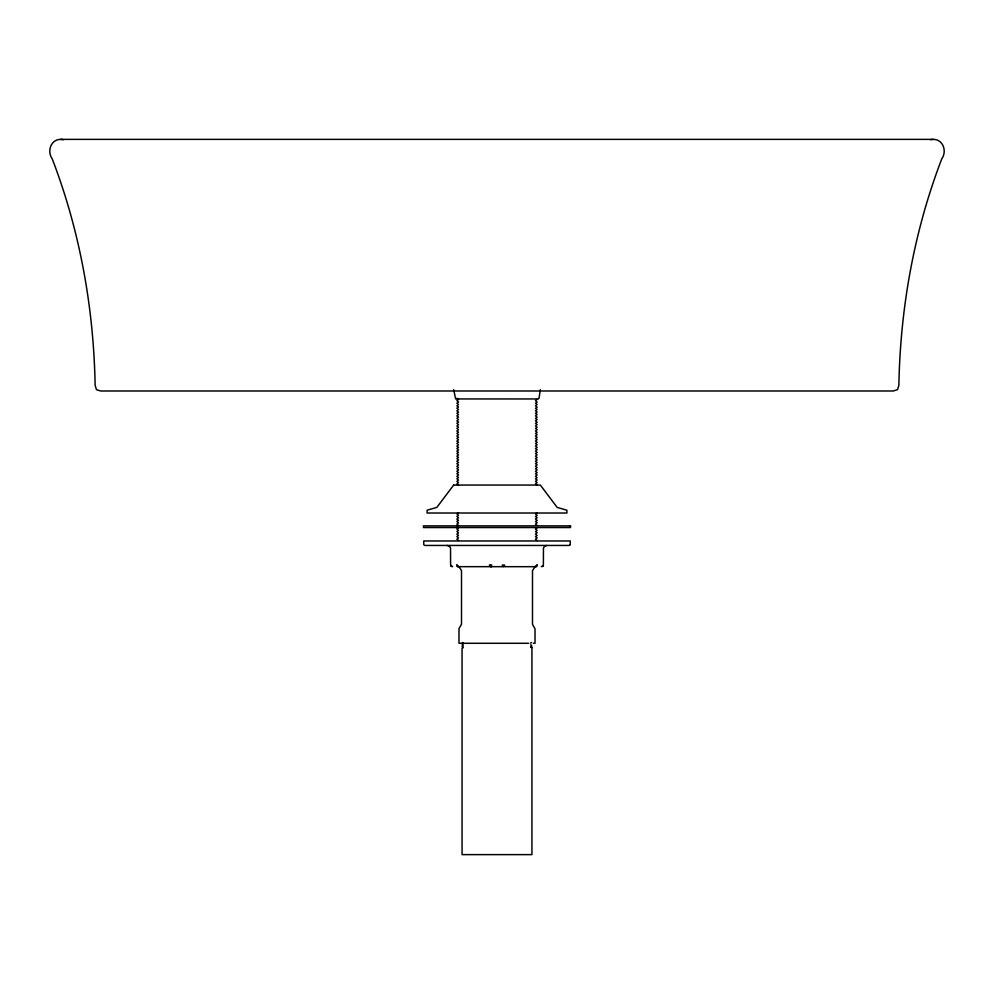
<?xml version="1.0" encoding="UTF-8"?>
<svg xmlns="http://www.w3.org/2000/svg" width="994" height="994" viewBox="0 0 994 994"><rect width="100%" height="100%" fill="white"/><g stroke="black" fill="none" stroke-linecap="round" stroke-linejoin="round"><path stroke-width="1.49" d="M537.158 565.014C536.474 567.201 536.76 565.76 536.412 566.568M541.37 566.692L543.37 565.313L543.457 548.191L544.389 546.427L546.762 545.445M543.37 565.313L542.351 566.568M540.314 389.723L539.034 398.246L538.201 398.954L455.65 398.942L453.686 389.723M503.113 566.418L503.473 565.636L503.163 566.568M543.271 565.636L542.575 566.418M490.924 566.667L490.489 565.014L491.16 566.692M535.505 566.108L532.498 570.531L532.498 624.282L535.02 628.891L535.02 643.292L533.38 643.292M458.507 512.705L456.867 513.898L458.507 515.227L456.88 516.42L458.507 517.737L456.867 519.079L458.507 520.26L456.88 521.452L458.507 522.782L456.867 524.111L458.507 525.292L456.88 526.485M458.507 527.814L456.867 529.007L458.507 530.336L456.88 531.529L458.507 532.846L456.867 534.188L458.507 535.368L456.88 536.561L458.507 537.891L456.867 539.22L458.507 540.401M530.423 643.143L531.579 642.459M463.316 642.571L462.086 643.267L463.303 644.013L462.061 644.944L463.303 645.914L462.073 646.622L463.303 647.603L462.061 648.299L462.061 854.629L531.939 854.629L531.939 647.467C528.622 646.609 533.877 645.814 530.672 644.845M536.188 566.568L537.046 565.014L535.99 566.692L457.799 566.667L456.842 565.014M60.808 139.371C50.769 139.235 46.842 151.361 52.21 158.816C79.967 231.055 93.734 308.152 95.126 385.448L96.48 389.673L100.705 390.99L893.295 390.99L897.52 389.673L898.874 385.448C900.266 308.152 914.033 231.055 941.79 158.816C947.158 151.361 943.231 139.235 933.192 139.371L60.808 139.371L63.541 139.694M930.459 139.694L933.192 139.371M489.296 565.089L491.844 565.089M502.156 565.089L504.703 565.089M447.238 545.445L449.611 546.427L450.543 548.191L450.593 565.014L452.63 566.692M451.649 566.568L450.63 565.313M457.439 566.195L456.954 565.014L457.588 566.568M491.086 566.418L490.576 565.934L490.837 566.568M528.609 643.292L458.979 643.292L459.004 628.581L461.502 624.282L461.502 570.531L458.495 566.108M457.464 566.418L457.812 566.568M451.425 566.418L450.779 565.636M456.88 398.296L458.507 399.476L456.867 400.669L458.507 401.998L456.88 403.191L458.507 404.521L456.867 405.85L458.507 407.031L456.88 408.223L458.507 409.553L456.867 410.895L458.507 412.075L456.88 413.268L458.507 414.585L456.867 415.927L458.507 417.107L456.88 418.3L458.507 419.63L456.867 420.959L458.507 422.139L456.88 423.332L458.507 424.662L456.867 426.004L458.507 427.184L456.88 428.377L458.507 429.694L456.867 431.036L458.507 432.216L456.88 433.409L458.507 434.738L456.867 436.068L458.507 437.248L456.88 438.441L458.507 439.77L456.867 441.1L458.507 442.293L456.88 443.473L458.507 444.803L456.867 446.144L458.507 447.325L456.88 448.518L458.507 449.847L456.867 451.177L458.507 452.357L456.88 453.55L458.507 454.879L456.867 456.209L458.507 457.402L456.88 458.582L458.507 459.911L456.867 461.253L458.507 462.434L456.88 463.626L458.507 464.956L456.867 466.285L458.507 467.466L456.88 468.659L458.507 469.988L456.867 471.318L458.507 472.51L456.88 473.691L458.507 475.02L456.867 476.362L458.507 477.542L456.88 478.735L458.507 480.065L456.867 481.394L458.507 482.575L456.88 483.916L458.507 485.097M537.12 399.426L535.493 400.756L537.133 402.098L535.493 403.278L537.12 404.471L535.493 405.8L537.133 407.13L535.493 408.31L537.12 409.503L535.493 410.833L537.133 412.162L535.493 413.355L537.12 414.535L535.493 415.865L537.133 417.207L535.493 418.387L537.12 419.58L535.493 420.897L537.133 422.239L535.493 423.419L537.12 424.612L535.493 425.941L537.133 427.271L535.493 428.451L537.12 429.644L535.493 430.974L537.133 432.315L535.493 433.496L537.12 434.689L535.493 436.006L537.133 437.348L535.493 438.528L537.12 439.721L535.493 441.05L537.133 442.38L535.493 443.56L537.12 444.753L535.493 446.082L537.133 447.424L535.493 448.605L537.12 449.797L535.493 451.114L537.133 452.456L535.493 453.637L537.12 454.83L535.493 456.159L537.133 457.488L535.493 458.669L537.12 459.862L535.493 461.191L537.133 462.533L535.493 463.713L537.12 464.906L535.493 466.223L537.133 467.565L535.493 468.746L537.12 469.938L535.493 471.268L537.133 472.597L535.493 473.778L537.12 474.97L535.493 476.3L537.133 477.629L535.493 478.822L537.12 480.015L535.493 481.332L537.133 482.674L535.493 483.854L537.12 485.184M537.12 512.655L535.493 513.985L537.133 515.314L535.493 516.507L537.12 517.688L535.493 519.017L537.133 520.359L535.493 521.539L537.12 522.732L535.493 524.062L537.133 525.391M537.12 527.764L535.493 529.094L537.133 530.423L535.493 531.616L537.12 532.796L535.493 534.126L537.133 535.468L535.493 536.648L537.12 537.841L535.493 539.17L537.133 540.5M570.245 544.6L569.4 545.445L424.6 545.445L423.755 544.6L423.755 540.972L570.245 540.972L570.245 544.6M453.674 485.06L436.813 507.425L427.109 510.22L427.109 513.016L566.891 513.016L566.891 510.22L557.187 507.425L540.326 485.06L453.674 485.06M570.519 525.876L423.481 525.876L423.481 527.553L570.519 527.553L570.519 525.876M531.939 647.467L530.647 646.771L531.889 647.454"/></g></svg>
